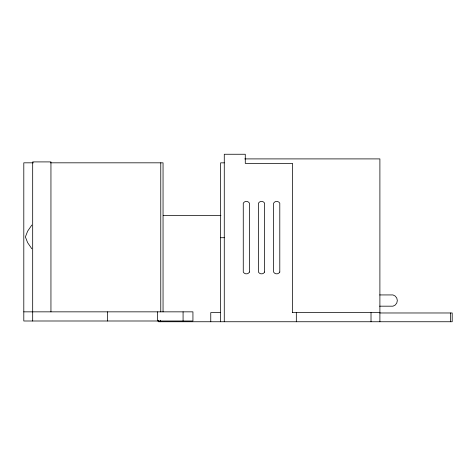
<?xml version="1.0" encoding="UTF-8"?>
<svg xmlns="http://www.w3.org/2000/svg" width="476" height="476" viewBox="0 0 476 476"><rect width="100%" height="100%" fill="white"/><g stroke="black" fill="none" stroke-linecap="round" stroke-linejoin="round"><path stroke-width="0.71" d="M31.838 225.047L27.644 231.163L25.377 236.923L27.644 242.677L31.838 248.793M244.765 158.901L379.896 158.901L379.896 321.746M33.427 162.822L23.8 162.822L23.8 320.997L192.935 320.997L192.935 311.845L23.8 311.845M50.456 162.822L163.048 162.822L163.048 311.845M224.273 162.84L220.62 162.84L220.62 321.746M163.232 215.366L220.947 215.366M220.62 237.714L224.273 237.714M379.699 294.936L393.009 294.936A5.819 5.819 0 0 1 393.009 306.181L379.628 306.181M220.62 312.595L210.761 312.595L210.761 321.746M292.282 312.595L379.896 312.595M379.8 312.976L452.2 312.976L452.2 321.746L158.448 321.746L158.448 320.265M450.373 312.976L450.373 321.746M371.018 312.595L371.018 321.746M296.322 312.595L296.322 321.746M292.579 312.595L292.579 163.405L245.277 163.405L245.277 154.254L224.273 154.254L224.273 321.746M183.076 311.845L183.076 320.997M160.769 162.822L160.769 311.845M160.275 320.265L160.275 321.746M157.508 311.845L157.508 320.997M107.374 311.845L107.374 320.997M50.944 311.845L50.944 161.905L32.683 161.905L32.683 320.997M279.793 272.052L279.793 203.198A3.552 3.552 0 0 0 273.587 203.198L273.587 272.052A3.552 3.552 0 0 0 279.793 272.052M264.638 272.052L264.638 203.198A3.552 3.552 0 0 0 258.426 203.198L258.426 272.052A3.552 3.552 0 0 0 264.638 272.052M249.478 272.052L249.478 203.198A3.552 3.552 0 0 0 243.266 203.198L243.266 272.052A3.552 3.552 0 0 0 249.478 272.052"/></g></svg>
